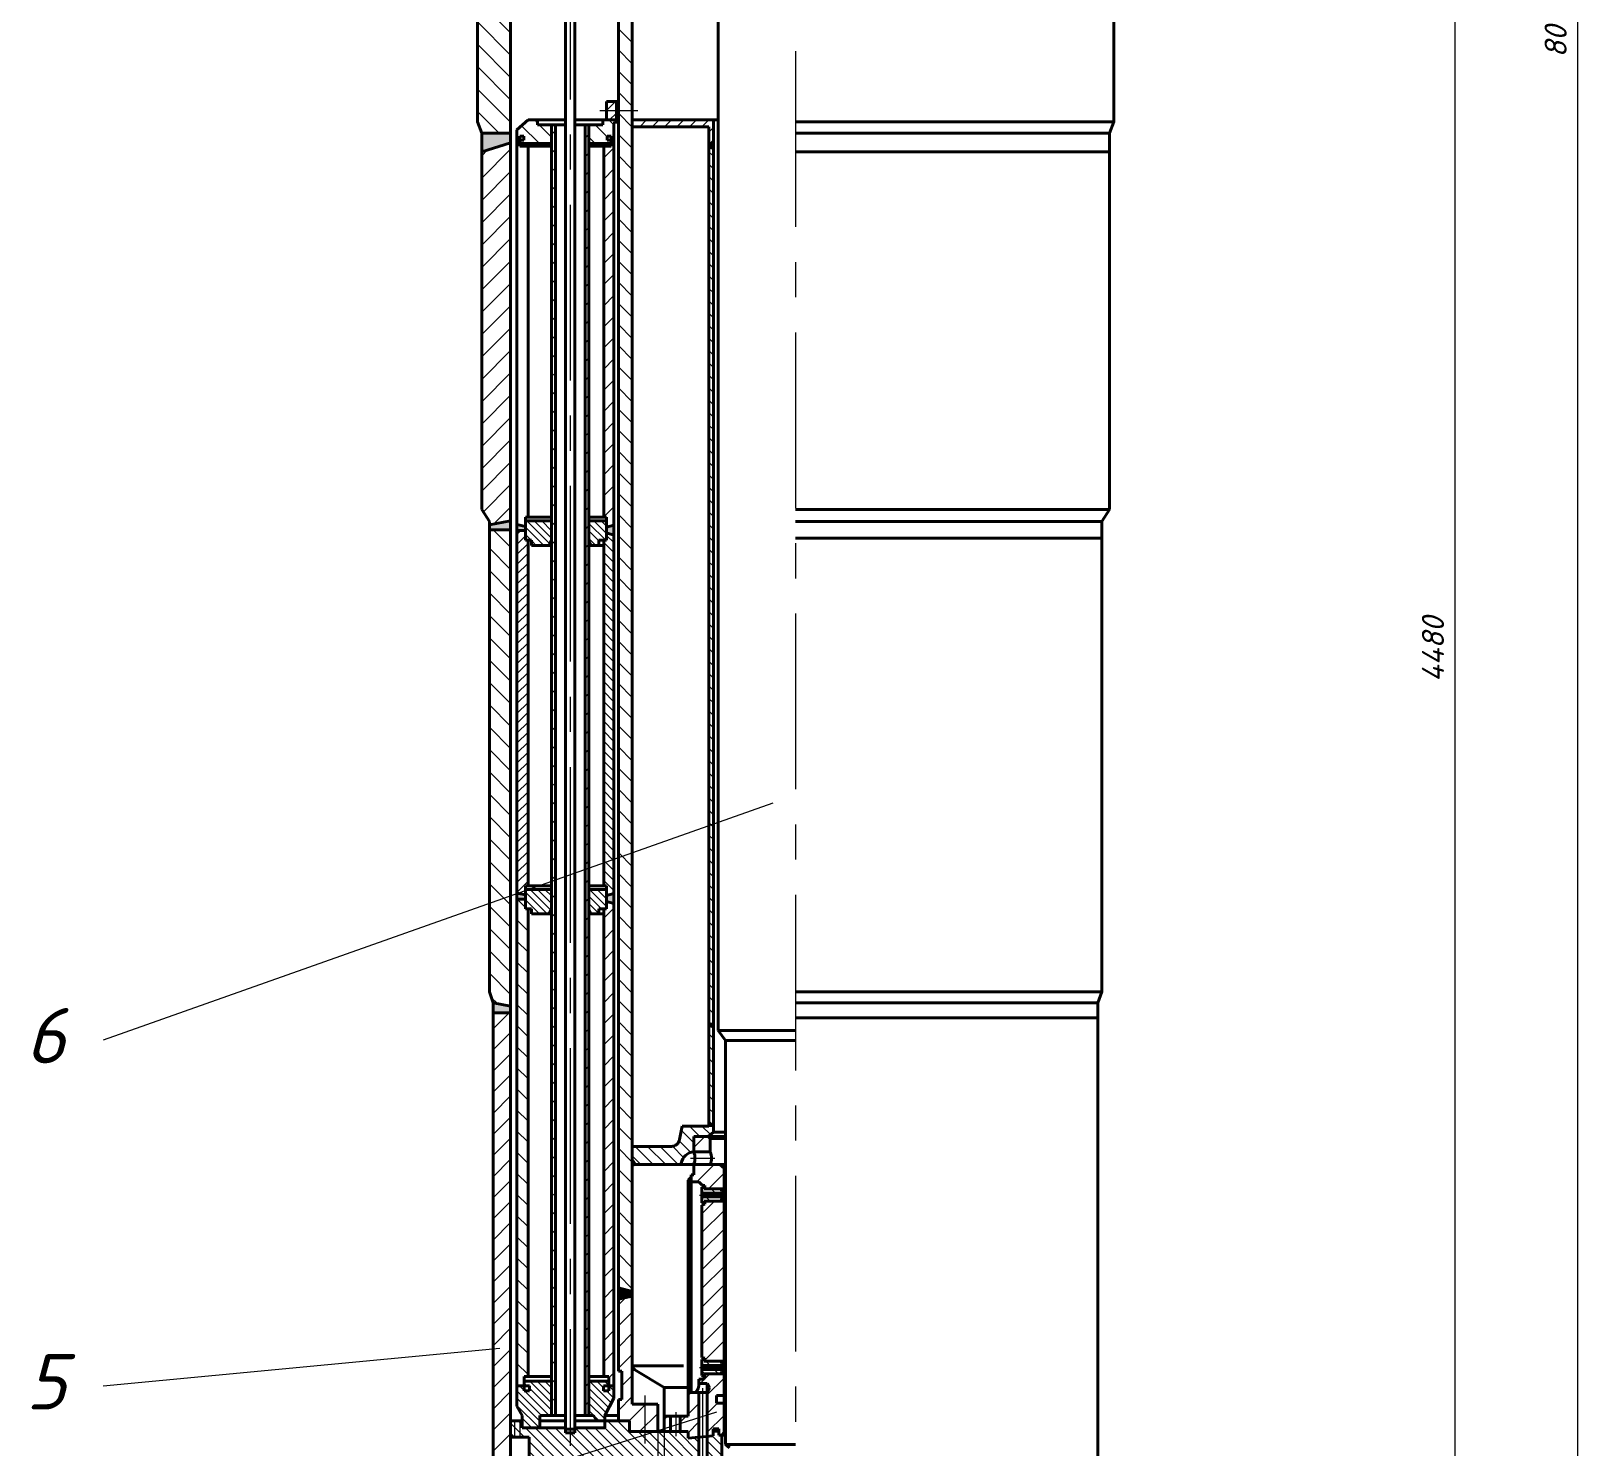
# Model space of a CAD drawing. Header units: millimetres. Extents: x 2879 to 22885, y -3122 to 6314.
# Drawn here: x 22603.8 to 22885.3, y -2974.8 to -2719 of the extents above; entities that cross this region are included whole.
import ezdxf

# ---------------------------------------------------------------- set-up
doc = ezdxf.new("R2010")
doc.units = ezdxf.units.MM
doc.linetypes.add('ACAD_ISO03W100', pattern=[30, 12, -18])
doc.linetypes.add('осевая', pattern=[50.8, 31.75, -6.35, 6.35, -6.35])
doc.layers.get('0').update_dxf_attribs({"lineweight": 40})
for name, color, linetype, lineweight in [('Оси', 7, 'осевая', 20), ('Размеры', 7, 'Continuous', 20), ('Штрих пункт', 7, 'ACAD_ISO03W100', 20), ('штриховка', 7, 'Continuous', 20)]:
    doc.layers.add(name, color=color, linetype=linetype, lineweight=lineweight)
doc.styles.add('ADRF1', font='isocpeur.ttf', dxfattribs={"oblique": 15})
doc.styles.add('Размеры', font='isocpeur.ttf', dxfattribs={"oblique": 15})
doc.dimstyles.new('гост', dxfattribs={"dimtxt": 4, "dimasz": 5, "dimexe": 2, "dimexo": 0, "dimgap": 2, "dimtad": 1, "dimtoh": 1, "dimdec": 1, "dimlfac": 10, "dimtxsty": 'ADRF1', "dimcen": 2.5, "dimadec": 0, "dimazin": 0, "dimtfac": 1, "dimtdec": 1, "dimtmove": 0, "dimatfit": 3, "dimfxl": 1, "dimlwd": 20, "dimlwe": 20, "dimarcsym": 0})
pattern_1 = [(135, (22325.3025, -3057.6776), (-0.6735192, -0.6735192), [])]

# ---------------------------------------------------------------- blocks, each defined once
blk = doc.blocks.new('*D20')
at = {"layer": 'Defpoints', "color": 0, "transparency": 16777216}
for p in [(22801.87, -2613.61), (22861.15, -2613.61), (22819.88, -3047.75)]:
    blk.add_point(p, dxfattribs=at)
at = {"layer": 'Размеры', "color": 0, "linetype": 'Continuous', "lineweight": 20, "transparency": 16777216}
for p, q in [((22801.87, -2613.61), (22863.15, -2613.61)), ((22861.15, -3042.75), (22861.15, -2618.61)), ((22819.88, -3047.75), (22863.15, -3047.75))]:
    blk.add_line(p, q, dxfattribs=at)
at = {"layer": 'Размеры', "color": 0, "transparency": 16777216}
for points in [[(22860.31, -2618.61), (22861.98, -2618.61), (22861.15, -2613.61)], [(22860.31, -3042.75), (22861.98, -3042.75), (22861.15, -3047.75)]]:
    blk.add_solid(points, dxfattribs=at)
at = {"layer": 'Размеры', "color": 0, "transparency": 16777216, "insert": (22857.15, -2830.68), "char_height": 4, "attachment_point": 5, "rotation": 90, "style": 'ADRF1'}
blk.add_mtext('4480', dxfattribs=at)
blk = doc.blocks.new('*D24')
at = {"color": 0, "linetype": 'Continuous', "lineweight": 20, "transparency": 16777216}
for p, q in [((22741.99, -2321.2), (22885.32, -2321.2)), ((22883.32, -3109.75), (22883.32, -2326.2)), ((22741.95, -3114.75), (22885.32, -3114.75))]:
    blk.add_line(p, q, dxfattribs=at)
at = {"color": 0, "transparency": 16777216}
for points in [[(22882.49, -2326.2), (22884.16, -2326.2), (22883.32, -2321.2)], [(22882.49, -3109.75), (22884.16, -3109.75), (22883.32, -3114.75)]]:
    blk.add_solid(points, dxfattribs=at)
at = {"layer": 'Defpoints', "color": 0, "transparency": 16777216}
for p in [(22741.99, -2321.2), (22883.32, -2321.2), (22741.95, -3114.75)]:
    blk.add_point(p, dxfattribs=at)
at = {"color": 0, "transparency": 16777216, "insert": (22879.32, -2717.98), "char_height": 4, "attachment_point": 5, "rotation": 90, "style": 'ADRF1'}
blk.add_mtext('8080', dxfattribs=at)

msp = doc.modelspace()

# ---------------------------------------------------------------- hatches: boundary and pattern name
h = msp.add_hatch(color=256)
h.dxf.hatch_style = 1
h.paths.add_polyline_path([(22690.444, -2739.114), (22690.444, -2737.393), (22685.226, -2737.393), (22685.226, -2740.79)])
h.paths.add_polyline_path([(22687.298, -2894.552), (22687.298, -2896.363), (22690.444, -2896.363), (22690.444, -2895.122)])
h.paths.add_polyline_path([(22686.61, -2808.142), (22686.61, -2809.066), (22690.444, -2809.066), (22690.444, -2807.449)])
h = msp.add_hatch(color=256)
h.dxf.hatch_style = 1
h.paths.add_polyline_path([(22727.14, -2739.131), (22726.305, -2739.504), (22726.305, -2739.99), (22727.14, -2740.111)])
h = msp.add_hatch(color=256)
h.dxf.hatch_style = 1
h.paths.add_polyline_path([(22693.14, -2808.471), (22691.597, -2808.115), (22691.597, -2809.207), (22693.14, -2809.207)])
h.paths.add_polyline_path([(22709.12, -2808.205), (22707.804, -2808.572), (22707.804, -2809.624), (22709.12, -2810.039)])
h.paths.add_polyline_path([(22704.613, -2811.151), (22704.613, -2811.876), (22704.957, -2811.876)])
h.paths.add_polyline_path([(22697.837, -2810.968), (22697.407, -2811.876), (22697.837, -2811.876)])
h = msp.add_hatch(color=256)
h.dxf.hatch_style = 1
h.paths.add_polyline_path([(22693.14, -2875.058), (22691.597, -2874.702), (22691.597, -2875.793), (22693.14, -2875.793)])
h.paths.add_polyline_path([(22697.837, -2877.555), (22697.407, -2878.463), (22697.837, -2878.463)])
h.paths.add_polyline_path([(22704.613, -2877.738), (22704.613, -2878.463), (22704.957, -2878.463)])
h.paths.add_polyline_path([(22709.12, -2874.792), (22707.804, -2875.159), (22707.804, -2876.21), (22709.12, -2876.626)])
h = msp.add_hatch(color=256)
h.dxf.hatch_style = 1
h.paths.add_polyline_path([(22727.14, -2898.272), (22726.305, -2898.515), (22726.305, -2898.916), (22727.14, -2899.173)])
h = msp.add_hatch(color=256)
h.dxf.hatch_style = 1
h.paths.add_polyline_path([(22712.441, -2924.281), (22713.312, -2923.748), (22712.441, -2922.461)])
h = msp.add_hatch(color=256)
h.dxf.hatch_style = 1
h.paths.add_polyline_path([(22712.441, -2947.524), (22712.441, -2946.719), (22709.941, -2946.031), (22709.941, -2948.074)])
at = {"layer": 'штриховка'}
h = msp.add_hatch(dxfattribs=at)
h.set_pattern_fill('ANSI31', color=256, scale=0.9, angle=90)
h.paths.add_polyline_path([(22690.444, -2651.094), (22687.047, -2651.094), (22687.047, -2651.477), (22686.652, -2651.477), (22686.272, -2651.778), (22685.798, -2651.778), (22684.447, -2651.87), (22684.447, -2735.329), (22685.226, -2737.393), (22690.444, -2737.393)])
h = msp.add_hatch(dxfattribs=at)
h.set_pattern_fill('ANSI31', color=256, scale=0.85, angle=90)
h.paths.add_polyline_path([(22712.441, -2890.975), (22709.941, -2890.975), (22709.941, -2946.031), (22712.441, -2946.719)])
h.paths.add_polyline_path([(22712.441, -2817.781), (22709.941, -2817.781), (22709.941, -2890.975), (22712.441, -2890.975)])
h.paths.add_polyline_path([(22712.441, -2727.827), (22709.941, -2727.827), (22709.941, -2817.781), (22712.441, -2817.781)])
h.paths.add_polyline_path([(22712.441, -2667.942), (22709.941, -2667.942), (22709.941, -2727.827), (22712.441, -2727.827)])
h = msp.add_hatch(dxfattribs=at)
h.set_pattern_fill('ANSI31', color=256, scale=0.5)
h.paths.add_polyline_path([(22709.559, -2731.643), (22707.775, -2731.643), (22707.775, -2733.326), (22709.559, -2733.326)])
h.paths.add_polyline_path([(22709.559, -2733.326), (22707.775, -2733.326), (22707.775, -2735.009), (22709.559, -2735.009)])
h = msp.add_hatch(dxfattribs=at)
h.set_pattern_fill('ANSI31', color=256, scale=0.75, angle=90)
h.paths.add_polyline_path([(22697.837, -2739.266), (22697.837, -2735.874), (22695.306, -2735.874), (22695.306, -2735.009), (22693.597, -2735.009), (22691.597, -2736.791), (22691.597, -2738.678), (22692.117, -2738.678), (22692.117, -2737.918), (22692.818, -2737.918), (22692.818, -2738.678), (22692.117, -2738.678), (22692.117, -2739.266)])
h.paths.add_polyline_path([(22704.613, -2735.874), (22704.613, -2739.266), (22708.6, -2739.266), (22708.6, -2738.678), (22707.899, -2738.678), (22707.899, -2737.918), (22708.6, -2737.918), (22708.6, -2738.678), (22709.12, -2738.678), (22709.12, -2735.725, -0.4142136), (22709.42, -2735.425), (22709.941, -2735.425), (22709.941, -2735.009), (22707.145, -2735.009), (22707.145, -2735.874)])
h = msp.add_hatch(dxfattribs=at)
h.set_pattern_fill('ANSI31', color=256, scale=0.75)
h.paths.add_polyline_path([(22704.613, -2886.314), (22703.897, -2886.314), (22703.897, -2969.091), (22704.613, -2969.091), (22704.613, -2962.914)])
h.paths.add_polyline_path([(22698.554, -2886.314), (22697.837, -2886.314), (22697.837, -2969.091), (22698.554, -2969.091)])
h.paths.add_polyline_path([(22704.613, -2735.874), (22703.897, -2735.874), (22703.897, -2772.801), (22704.613, -2772.801)])
h.paths.add_polyline_path([(22698.554, -2735.874), (22697.837, -2735.874), (22697.837, -2772.801), (22698.554, -2772.801)])
h.paths.add_polyline_path([(22704.613, -2772.801), (22703.897, -2772.801), (22703.897, -2819.96), (22704.613, -2819.96)])
h.paths.add_polyline_path([(22698.554, -2772.801), (22697.837, -2772.801), (22697.837, -2819.96), (22698.554, -2819.96)])
h.paths.add_polyline_path([(22698.554, -2819.96), (22697.837, -2819.96), (22697.837, -2886.314), (22698.554, -2886.314)])
h.paths.add_polyline_path([(22704.613, -2819.96), (22703.897, -2819.96), (22703.897, -2886.314), (22704.613, -2886.314)])
h = msp.add_hatch(dxfattribs=at)
h.set_pattern_fill('ANSI31', color=256, scale=0.5)
h.paths.add_polyline_path([(22712.441, -2735.009), (22712.441, -2736.269), (22726.305, -2736.269), (22726.305, -2739.504), (22727.14, -2739.131), (22727.14, -2736.269), (22727.14, -2735.009)])
h = msp.add_hatch(dxfattribs=at)
h.set_pattern_fill('ANSI31', color=256, scale=0.9)
h.paths.add_polyline_path([(22690.444, -2739.114), (22685.226, -2740.79), (22685.226, -2805.429), (22686.61, -2807.558), (22686.61, -2808.142), (22690.444, -2807.449)])
h = msp.add_hatch(dxfattribs=at)
h.set_pattern_fill('ANSI31', color=256, scale=0.85)
h.paths.add_polyline_path([(22709.12, -2764.838), (22707.282, -2764.838), (22707.282, -2786.698), (22709.12, -2786.698)])
h.paths.add_polyline_path([(22709.12, -2786.698), (22707.282, -2786.698), (22707.282, -2806.787), (22707.804, -2806.787), (22707.804, -2807.458), (22707.804, -2808.572), (22709.12, -2808.205)])
h.paths.add_polyline_path([(22709.12, -2738.678), (22708.6, -2738.678), (22708.6, -2739.266), (22708.6, -2739.744), (22707.282, -2739.744), (22707.282, -2752.724), (22707.282, -2764.838), (22709.12, -2764.838)])
h = msp.add_hatch(dxfattribs=at)
h.set_pattern_fill('ANSI31', color=256, scale=0.5, angle=90)
h.paths.add_polyline_path([(22727.14, -2740.111), (22726.305, -2739.99), (22726.305, -2770.127), (22727.14, -2770.127)])
h.paths.add_polyline_path([(22727.14, -2813.744), (22726.305, -2813.744), (22726.305, -2857.157), (22727.14, -2857.157)])
h.paths.add_polyline_path([(22727.14, -2770.127), (22726.305, -2770.127), (22726.305, -2813.744), (22727.14, -2813.744)])
h.paths.add_polyline_path([(22727.14, -2857.157), (22726.305, -2857.157), (22726.305, -2898.515), (22727.14, -2898.272)])
h = msp.add_hatch(dxfattribs=at)
h.set_pattern_fill('ANSI31', color=256, scale=0.9, angle=90)
h.paths.add_polyline_path([(22686.61, -2892.573), (22687.298, -2894.552), (22690.444, -2895.122), (22690.444, -2809.066), (22686.61, -2809.066), (22686.61, -2810.573)])
h = msp.add_hatch(dxfattribs=at)
h.set_pattern_fill('ANSI31', color=256, scale=0.4)
h.set_pattern_definition([(45, (22325.3025, -3057.6776), (-0.8980256, 0.8980256), [])])
h.paths.add_polyline_path([(22693.597, -2810.955), (22693.14, -2810.955), (22693.14, -2809.207), (22691.597, -2809.207), (22691.597, -2874.702), (22693.14, -2875.058), (22693.14, -2874.045), (22693.14, -2873.374), (22693.597, -2873.374)])
h = msp.add_hatch(dxfattribs=at)
h.set_pattern_fill('ANSI31', color=256, scale=0.3, angle=90)
h.set_pattern_definition(pattern_1)
h.paths.add_polyline_path([(22697.837, -2807.458), (22693.14, -2807.458), (22693.14, -2810.955), (22694.233, -2810.955), (22694.233, -2811.876), (22697.407, -2811.876), (22697.837, -2810.968)])
h.paths.add_polyline_path([(22704.613, -2811.151), (22704.957, -2811.876), (22706.399, -2811.876), (22706.399, -2810.955), (22707.804, -2810.955), (22707.804, -2807.458), (22704.613, -2807.458)])
h = msp.add_hatch(dxfattribs=at)
h.set_pattern_fill('ANSI31', color=256, scale=0.4, angle=90)
h.set_pattern_definition([(135, (22269.3143, -3057.6776), (-0.8980256, -0.8980256), [])])
h.paths.add_polyline_path([(22709.12, -2849.585), (22707.282, -2849.585), (22707.282, -2873.374), (22707.804, -2873.374), (22707.804, -2874.045), (22707.804, -2875.159), (22709.12, -2874.792)])
h.paths.add_polyline_path([(22709.12, -2810.039), (22707.804, -2809.624), (22707.804, -2810.955), (22707.282, -2810.955), (22707.282, -2849.585), (22709.12, -2849.585)])
h = msp.add_hatch(dxfattribs=at)
h.set_pattern_fill('ANSI31', color=256, scale=0.3, angle=90)
h.set_pattern_definition(pattern_1)
h.paths.add_polyline_path([(22693.14, -2874.045), (22693.14, -2877.542), (22694.233, -2877.542), (22694.233, -2878.463), (22697.407, -2878.463), (22697.837, -2877.555), (22697.837, -2874.045)])
h.paths.add_polyline_path([(22707.804, -2874.045), (22704.613, -2874.045), (22704.613, -2877.738), (22704.957, -2878.463), (22706.399, -2878.463), (22706.399, -2877.542), (22707.804, -2877.542)])
h = msp.add_hatch(dxfattribs=at)
h.set_pattern_fill('ANSI31', color=256, scale=0.85, angle=90)
h.paths.add_polyline_path([(22693.597, -2877.542), (22693.14, -2877.542), (22693.14, -2875.793), (22691.597, -2875.793), (22691.597, -2963.752), (22692.922, -2963.752), (22692.922, -2962.914), (22692.922, -2962.077), (22693.597, -2962.077)])
h = msp.add_hatch(dxfattribs=at)
h.set_pattern_fill('ANSI31', color=256, scale=0.85)
h.paths.add_polyline_path([(22709.12, -2904.618), (22707.282, -2904.618), (22707.282, -2930.784), (22709.12, -2930.784)])
h.paths.add_polyline_path([(22709.12, -2930.784), (22707.282, -2930.784), (22707.282, -2962.077), (22708.18, -2962.077), (22708.18, -2963.752), (22709.12, -2963.752), (22709.12, -2948.898)])
h.paths.add_polyline_path([(22709.12, -2876.626), (22707.804, -2876.21), (22707.804, -2877.542), (22707.282, -2877.542), (22707.282, -2904.618), (22709.12, -2904.618)])
h = msp.add_hatch(dxfattribs=at)
h.set_pattern_fill('ANSI31', color=256, scale=0.85)
h.paths.add_polyline_path([(22690.444, -2988.531), (22694.585, -2984.946), (22694.585, -2979.017), (22690.444, -2979.017), (22687.298, -2981.47), (22687.298, -3029.619), (22690.444, -3029.619), (22690.444, -3005.164)])
h.paths.add_polyline_path([(22690.444, -3029.619), (22687.298, -3029.619), (22687.298, -3073.753), (22690.367, -3077.736), (22699.231, -3077.736), (22699.231, -3074.828), (22700.326, -3074.828), (22700.326, -3076.877), (22701.711, -3076.877), (22701.711, -3069.85), (22694.878, -3069.85), (22691.367, -3069.85), (22691.367, -3065.912), (22690.444, -3065.145), (22690.444, -3062.636)])
h.paths.add_polyline_path([(22690.444, -2970.068), (22690.444, -2896.363), (22687.298, -2896.363), (22687.298, -2897.28), (22687.298, -2981.47), (22690.444, -2979.017)])
h = msp.add_hatch(dxfattribs=at)
h.set_pattern_fill('ANSI31', color=256, scale=0.5, angle=90)
h.paths.add_polyline_path([(22727.14, -2898.272), (22726.305, -2898.515), (22726.305, -2901.569), (22726.305, -2916.825), (22721.457, -2916.825), (22721.001, -2919.254, -0.3608204), (22719.527, -2920.477), (22712.441, -2920.477), (22712.441, -2923.748), (22721.282, -2923.748), (22721.282, -2923.539, -0.3518145), (22723.554, -2921.486), (22723.554, -2918.677), (22726.172, -2918.677), (22727.14, -2917.917), (22727.14, -2916.825), (22727.14, -2901.569)])
h = msp.add_hatch(color=256, dxfattribs=at)
h.dxf.hatch_style = 1
h.paths.add_polyline_path([(22726.305, -2916.316), (22726.305, -2916.825), (22727.14, -2916.825), (22727.14, -2916.516)])
h = msp.add_hatch(dxfattribs=at)
h.set_pattern_fill('ANSI31', color=256, scale=0.75)
h.paths.add_polyline_path([(22726.528, -2919.049), (22726.172, -2918.677), (22723.554, -2918.677), (22723.554, -2921.486), (22726.528, -2921.486)])
h.paths.add_polyline_path([(22729.02, -2924.76), (22729.02, -2924.448), (22728.254, -2923.748), (22723.554, -2923.748), (22723.554, -2925.64), (22723.102, -2925.64), (22723.102, -2926.879), (22724.449, -2926.879), (22725.016, -2927.441), (22725.404, -2927.558), (22725.535, -2927.558), (22725.535, -2927.854), (22725.404, -2927.854), (22725.404, -2928.143), (22729.02, -2928.143)])
h.paths.add_polyline_path([(22729.02, -2930.413), (22728.435, -2930.413), (22725.537, -2930.413), (22725.537, -2930.943), (22725.016, -2931.107), (22725.016, -2958.611), (22725.537, -2958.775), (22725.537, -2959.306), (22728.435, -2959.306), (22729.02, -2959.306)])
h.paths.add_polyline_path([(22729.02, -2961.576), (22725.404, -2961.576), (22725.404, -2961.865), (22725.535, -2961.865), (22725.535, -2962.16), (22725.404, -2962.16), (22725.404, -2962.538), (22724.472, -2962.538), (22724.472, -2963.333), (22725.997, -2963.333), (22726.368, -2964.145), (22725.997, -2964.958), (22725.997, -2972.886), (22727.04, -2972.79), (22727.04, -2971.508), (22728.069, -2971.508), (22728.069, -2972.695), (22728.639, -2972.642), (22729.02, -2972.199), (22729.02, -2966.902), (22727.682, -2966.902), (22727.682, -2965.484), (22729.02, -2965.484), (22729.02, -2964.958)])
h.paths.add_polyline_path([(22724.472, -2964.958), (22722.52, -2964.958), (22722.52, -2969.217), (22721.071, -2969.217), (22721.071, -2972.028), (22722.52, -2972.028), (22722.52, -2973.208), (22724.472, -2973.027)])
h.paths.add_polyline_path([(22719.342, -2969.217), (22718.181, -2969.217), (22718.181, -2972.028), (22719.342, -2972.028)])
h = msp.add_hatch(color=256, dxfattribs=at)
h.dxf.hatch_style = 1
h.paths.add_polyline_path([(22722.52, -2964.596), (22722.52, -2964.958), (22723.102, -2964.958), (22723.102, -2964.809)])
h.paths.add_polyline_path([(22723.102, -2926.071), (22722.52, -2926.562), (22723.102, -2926.562)])
h = msp.add_hatch(dxfattribs=at)
h.set_pattern_fill('ANSI31', color=256, scale=0.5, angle=90)
h.paths.add_polyline_path([(22723.102, -2938.154), (22722.52, -2938.154), (22722.52, -2949.594), (22723.102, -2949.594)])
h.paths.add_polyline_path([(22723.102, -2926.562), (22722.52, -2926.562), (22722.52, -2938.154), (22723.102, -2938.154)])
h.paths.add_polyline_path([(22723.102, -2949.594), (22722.52, -2949.594), (22722.52, -2964.958), (22723.102, -2964.958)])
h = msp.add_hatch(dxfattribs=at)
h.set_pattern_fill('ANSI31', color=256, scale=0.55, angle=90)
h.paths.add_polyline_path([(22728.538, -2928.143), (22725.404, -2928.143), (22725.404, -2927.854), (22725.357, -2927.696), (22725.016, -2927.844), (22725.016, -2928.928), (22728.896, -2928.928), (22728.896, -2928.567), (22728.538, -2928.567)])
h.paths.add_polyline_path([(22728.896, -2929.628), (22725.016, -2929.628), (22725.016, -2930.712), (22725.404, -2930.88), (22725.404, -2930.413), (22728.435, -2930.413), (22728.538, -2930.413), (22728.538, -2929.989), (22728.896, -2929.989)])
h.paths.add_polyline_path([(22728.896, -2959.73), (22728.538, -2959.73), (22728.538, -2959.306), (22728.435, -2959.306), (22725.404, -2959.306), (22725.404, -2958.838), (22725.016, -2959.007), (22725.016, -2960.091), (22728.896, -2960.091)])
h.paths.add_polyline_path([(22728.538, -2961.152), (22728.896, -2961.152), (22728.896, -2960.791), (22725.016, -2960.791), (22725.016, -2961.874), (22725.357, -2962.022), (22725.404, -2961.865), (22725.404, -2961.576), (22728.538, -2961.576)])
h = msp.add_hatch(color=256, dxfattribs=at)
h.dxf.hatch_style = 1
h.paths.add_polyline_path([(22725.535, -2927.676), (22725.404, -2927.676), (22725.357, -2927.696), (22725.404, -2927.854), (22725.535, -2927.854)])
h.paths.add_polyline_path([(22725.537, -2930.413), (22725.404, -2930.413), (22725.404, -2930.88), (22725.537, -2930.943)])
h.paths.add_polyline_path([(22725.537, -2958.775), (22725.404, -2958.838), (22725.404, -2959.306), (22725.537, -2959.306)])
h.paths.add_polyline_path([(22725.535, -2961.865), (22725.404, -2961.865), (22725.357, -2962.022), (22725.404, -2962.043), (22725.535, -2962.043)])
h = msp.add_hatch(dxfattribs=at)
h.set_pattern_fill('ANSI31', color=256, scale=0.85)
h.paths.add_polyline_path([(22712.441, -2948.748), (22712.441, -2947.524), (22709.941, -2948.074), (22709.941, -2948.898), (22709.941, -2956.365), (22709.941, -2961.131), (22710.55, -2961.131), (22710.55, -2966.252), (22709.941, -2966.252), (22709.941, -2970.068), (22711.929, -2970.068), (22711.929, -2972.028), (22714.742, -2972.028), (22714.742, -2967.064), (22712.441, -2967.064), (22712.441, -2960.001)])
h.paths.add_polyline_path([(22717.029, -2967.064), (22714.742, -2967.064), (22714.742, -2972.028), (22717.029, -2972.028)])
h = msp.add_hatch(dxfattribs=at)
h.set_pattern_fill('ANSI31', color=256, scale=0.3, angle=90)
h.set_pattern_definition(pattern_1)
h.paths.add_polyline_path([(22693.86, -2964.637), (22692.922, -2964.637), (22692.922, -2963.752), (22691.597, -2963.752), (22691.597, -2967.416), (22692.51, -2969.091), (22692.51, -2971.372), (22695.733, -2971.372), (22695.733, -2969.091), (22697.837, -2969.091), (22697.837, -2962.914), (22692.922, -2962.914), (22692.922, -2963.752), (22693.86, -2963.752)])
h.paths.add_polyline_path([(22707.241, -2964.637), (22707.241, -2963.752), (22708.18, -2963.752), (22708.18, -2962.914), (22704.613, -2962.914), (22704.613, -2969.091), (22705.409, -2969.091), (22706.004, -2970.068), (22707.471, -2970.068), (22707.471, -2969.091), (22709.12, -2966.003), (22709.12, -2963.752), (22708.18, -2963.752), (22708.18, -2964.637)])
h = msp.add_hatch(dxfattribs=at)
h.set_pattern_fill('ANSI31', color=256, scale=0.4, angle=90)
h.set_pattern_definition([(135, (22222.6435, -3057.6776), (-0.8980256, -0.8980256), [])])
edge = h.paths.add_edge_path()
edge.add_line((22711.929, -2972.028), (22711.929, -2970.068))
edge.add_line((22711.929, -2970.068), (22707.471, -2970.068))
edge.add_line((22707.471, -2970.068), (22707.471, -2971.372))
edge.add_line((22707.471, -2971.372), (22702.082, -2971.372))
edge.add_line((22702.082, -2971.372), (22702.082, -2972.266))
edge.add_line((22702.082, -2972.266), (22700.368, -2972.266))
edge.add_line((22700.368, -2972.266), (22700.368, -2971.372))
edge.add_line((22700.368, -2971.372), (22696.916, -2971.372))
edge.add_line((22696.916, -2971.372), (22693.782, -2974.681))
edge.add_line((22693.782, -2974.681), (22693.782, -2977.181))
edge.add_line((22693.782, -2977.181), (22691.414, -2977.181))
edge.add_line((22691.414, -2977.181), (22690.444, -2978.205))
edge.add_line((22690.444, -2978.205), (22690.444, -2979.017))
edge.add_line((22690.444, -2979.017), (22694.585, -2979.017))
edge.add_line((22694.585, -2979.017), (22694.585, -2984.946))
edge.add_line((22694.585, -2984.946), (22697.339, -2984.946))
edge.add_line((22697.339, -2984.946), (22697.339, -2981.47))
edge.add_line((22697.339, -2981.47), (22698.303, -2981.47))
edge.add_line((22698.303, -2981.47), (22698.303, -2978.142))
edge.add_arc((22698.988, -2978.124), 0.685, 90, 181.48903, ccw=False)
edge.add_line((22698.988, -2977.44), (22716.619, -2977.44))
edge.add_line((22716.619, -2977.44), (22717.029, -2977.107))
edge.add_line((22717.029, -2977.107), (22717.029, -2972.028))
edge.add_line((22717.029, -2972.028), (22711.929, -2972.028))
h.paths.add_polyline_path([(22696.916, -2971.372), (22693.585, -2971.372), (22692.15, -2973.013), (22693.782, -2973.013), (22693.782, -2974.681)], flags=17)
h.paths.add_polyline_path([(22692.51, -2970.068), (22690.444, -2970.068), (22690.444, -2973.013), (22692.15, -2973.013), (22693.585, -2971.372), (22692.51, -2971.372)], flags=17)
h.paths.add_polyline_path([(22718.181, -2972.028), (22717.029, -2972.028), (22717.029, -2977.107), (22718.181, -2976.174)])
h.paths.add_polyline_path([(22722.52, -2972.659), (22722.52, -2972.028), (22718.181, -2972.028), (22718.181, -2976.174)], flags=17)
edge = h.paths.add_edge_path(flags=17)
edge.add_line((22724.472, -2973.027), (22722.52, -2973.208))
edge.add_line((22722.52, -2973.208), (22722.52, -2972.659))
edge.add_line((22722.52, -2972.659), (22718.181, -2976.174))
edge.add_line((22718.181, -2976.174), (22718.181, -2977.44))
edge.add_line((22718.181, -2977.44), (22724.172, -2977.44))
edge.add_arc((22724.172, -2977.14), 0.3, 270, 360)
edge.add_line((22724.472, -2977.14), (22724.472, -2973.027))
h.paths.add_polyline_path([(22718.181, -2976.174), (22717.029, -2977.107), (22717.029, -2977.44), (22718.181, -2977.44)])
h.paths.add_polyline_path([(22717.029, -2978.809), (22714.929, -2978.809), (22713.563, -2979.915), (22717.029, -2979.915)], flags=17)
h.paths.add_polyline_path([(22718.181, -2978.809), (22717.029, -2978.809), (22717.029, -2979.915), (22718.181, -2979.915)])
edge = h.paths.add_edge_path()
edge.add_line((22728.639, -2978.915), (22728.639, -2972.642))
edge.add_line((22728.639, -2972.642), (22728.069, -2972.695))
edge.add_line((22728.069, -2972.695), (22728.069, -2971.952))
edge.add_line((22728.069, -2971.952), (22727.04, -2971.952))
edge.add_line((22727.04, -2971.952), (22727.04, -2972.79))
edge.add_line((22727.04, -2972.79), (22725.997, -2972.886))
edge.add_line((22725.997, -2972.886), (22725.997, -2978.109))
edge.add_arc((22725.297, -2978.109), 0.7, -90, 0, ccw=False)
edge.add_line((22725.297, -2978.809), (22718.181, -2978.809))
edge.add_line((22718.181, -2978.809), (22718.181, -2979.915))
edge.add_line((22718.181, -2979.915), (22727.639, -2979.915))
edge.add_arc((22727.639, -2978.915), 1, 270, 360)

# ---------------------------------------------------------------- linework, layer by layer
for p, q in [((22700.368, -2970.068), (22700.368, -2638.784)), ((22702.082, -2970.068), (22702.082, -2638.784)), ((22799.447, -2643.129), (22799.447, -2735.329)), ((22684.447, -2651.87), (22684.447, -2735.329)), ((22690.444, -2651.094), (22690.444, -2970.068)), ((22727.947, -2664.809), (22727.947, -2899.52)), ((22709.941, -2667.942), (22709.941, -2948.898)), ((22712.441, -2667.942), (22712.441, -2948.898)), ((22707.775, -2731.643), (22709.559, -2731.643)), ((22707.775, -2735.009), (22707.775, -2731.643)), ((22709.559, -2731.643), (22709.559, -2735.009)), ((22709.559, -2731.643), (22709.941, -2731.643)), ((22684.447, -2735.329), (22685.226, -2737.393)), ((22691.597, -2736.791), (22693.597, -2735.009)), ((22693.597, -2735.009), (22700.368, -2735.009)), ((22695.306, -2735.009), (22695.306, -2735.874)), ((22695.306, -2735.874), (22700.368, -2735.874)), ((22697.837, -2735.874), (22697.837, -2969.091)), ((22698.554, -2735.874), (22698.554, -2969.091)), ((22702.082, -2735.009), (22709.941, -2735.009)), ((22702.082, -2735.874), (22707.145, -2735.874)), ((22703.897, -2735.874), (22703.897, -2969.091)), ((22704.613, -2735.874), (22704.613, -2962.914)), ((22707.145, -2735.009), (22707.145, -2735.874)), ((22709.12, -2738.678), (22709.12, -2735.725)), ((22709.941, -2735.425), (22709.42, -2735.425)), ((22712.441, -2735.009), (22727.947, -2735.009)), ((22712.441, -2736.269), (22726.305, -2736.269)), ((22726.305, -2736.269), (22726.305, -2901.569)), ((22727.14, -2736.269), (22727.14, -2735.009)), ((22727.14, -2736.269), (22727.14, -2901.569)), ((22799.447, -2735.329), (22741.947, -2735.329)), ((22799.447, -2735.329), (22798.668, -2737.393)), ((22685.226, -2737.393), (22685.226, -2740.79)), ((22685.226, -2737.393), (22690.444, -2737.393)), ((22690.444, -2739.114), (22685.226, -2740.79)), ((22691.597, -2736.791), (22691.597, -2967.416)), ((22691.597, -2738.678), (22692.117, -2738.678)), ((22692.117, -2738.678), (22692.117, -2737.918)), ((22692.117, -2737.918), (22692.818, -2737.918)), ((22692.818, -2738.678), (22692.117, -2738.678)), ((22692.117, -2738.678), (22692.117, -2739.266)), ((22692.818, -2737.918), (22692.818, -2738.678)), ((22708.6, -2737.918), (22707.899, -2737.918)), ((22707.899, -2737.918), (22707.899, -2738.678)), ((22707.899, -2738.678), (22708.6, -2738.678)), ((22708.6, -2738.678), (22708.6, -2737.918)), ((22709.12, -2738.678), (22708.6, -2738.678)), ((22708.6, -2738.678), (22708.6, -2739.266)), ((22709.12, -2738.678), (22709.12, -2948.898)), ((22726.305, -2739.504), (22727.14, -2739.131)), ((22798.668, -2737.393), (22741.947, -2737.393)), ((22798.668, -2737.393), (22798.668, -2740.79)), ((22685.226, -2740.79), (22685.226, -2805.429)), ((22692.117, -2739.266), (22697.837, -2739.266)), ((22692.117, -2739.266), (22692.117, -2739.744)), ((22692.117, -2739.744), (22697.837, -2739.744)), ((22693.597, -2752.724), (22693.597, -2739.744)), ((22704.613, -2739.266), (22708.6, -2739.266)), ((22704.613, -2739.744), (22708.6, -2739.744)), ((22707.282, -2739.744), (22707.282, -2752.724)), ((22708.6, -2739.744), (22708.6, -2739.266)), ((22726.305, -2739.99), (22727.14, -2740.111)), ((22798.668, -2740.79), (22741.947, -2740.79)), ((22798.668, -2740.79), (22798.668, -2805.429)), ((22693.597, -2806.787), (22693.597, -2752.724)), ((22707.282, -2752.724), (22707.282, -2806.787)), ((22685.226, -2805.429), (22686.61, -2807.558)), ((22693.14, -2806.787), (22693.14, -2807.458)), ((22693.14, -2806.787), (22697.837, -2806.787)), ((22704.613, -2806.787), (22707.804, -2806.787)), ((22707.804, -2806.787), (22707.804, -2807.458)), ((22798.668, -2805.429), (22741.947, -2805.429)), ((22798.668, -2805.429), (22797.283, -2807.558)), ((22686.61, -2808.142), (22690.444, -2807.449)), ((22686.61, -2807.558), (22686.61, -2807.558)), ((22686.61, -2807.558), (22686.61, -2810.573)), ((22686.61, -2809.066), (22690.444, -2809.066)), ((22693.14, -2808.471), (22691.597, -2808.115)), ((22693.14, -2809.207), (22691.597, -2809.207)), ((22697.837, -2807.458), (22693.14, -2807.458)), ((22693.14, -2807.458), (22693.14, -2810.955)), ((22707.804, -2807.458), (22704.613, -2807.458)), ((22707.804, -2810.955), (22707.804, -2807.458)), ((22707.804, -2808.572), (22709.12, -2808.205)), ((22797.283, -2807.558), (22741.947, -2807.558)), ((22797.283, -2807.558), (22797.283, -2807.558)), ((22797.283, -2807.558), (22797.283, -2810.573)), ((22686.61, -2810.573), (22686.61, -2892.573)), ((22693.14, -2810.955), (22694.233, -2810.955)), ((22693.597, -2873.374), (22693.597, -2810.955)), ((22694.233, -2810.955), (22694.233, -2811.876)), ((22694.233, -2811.876), (22697.837, -2811.876)), ((22697.407, -2811.876), (22697.837, -2810.968)), ((22704.613, -2811.151), (22704.957, -2811.876)), ((22704.613, -2811.876), (22706.399, -2811.876)), ((22706.399, -2811.876), (22706.399, -2810.955)), ((22706.399, -2810.955), (22707.804, -2810.955)), ((22706.399, -2811.876), (22707.282, -2811.876)), ((22707.282, -2810.955), (22707.282, -2873.374)), ((22707.804, -2809.624), (22709.12, -2810.039)), ((22797.283, -2810.573), (22741.947, -2810.573)), ((22797.283, -2810.573), (22797.283, -2892.573)), ((22693.14, -2873.374), (22697.837, -2873.374)), ((22693.14, -2873.374), (22693.14, -2874.045)), ((22697.837, -2874.045), (22693.14, -2874.045)), ((22693.14, -2874.045), (22693.14, -2877.542)), ((22704.613, -2873.374), (22707.804, -2873.374)), ((22707.804, -2874.045), (22704.613, -2874.045)), ((22707.804, -2873.374), (22707.804, -2874.045)), ((22707.804, -2877.542), (22707.804, -2874.045)), ((22693.14, -2875.058), (22691.597, -2874.702)), ((22693.14, -2875.793), (22691.597, -2875.793)), ((22707.804, -2875.159), (22709.12, -2874.792)), ((22707.804, -2876.21), (22709.12, -2876.626)), ((22693.14, -2877.542), (22694.233, -2877.542)), ((22693.597, -2962.077), (22693.597, -2877.542)), ((22694.233, -2877.542), (22694.233, -2878.463)), ((22694.233, -2878.463), (22697.837, -2878.463)), ((22697.407, -2878.463), (22697.837, -2877.555)), ((22704.613, -2877.738), (22704.957, -2878.463)), ((22704.613, -2878.463), (22706.399, -2878.463)), ((22706.399, -2877.542), (22707.804, -2877.542)), ((22706.399, -2878.463), (22706.399, -2877.542)), ((22706.399, -2878.463), (22707.282, -2878.463)), ((22707.282, -2877.542), (22707.282, -2962.077)), ((22686.61, -2892.573), (22687.298, -2894.552)), ((22797.283, -2892.573), (22741.947, -2892.573)), ((22797.283, -2892.573), (22796.596, -2894.552)), ((22687.298, -2894.552), (22687.298, -2894.552)), ((22687.298, -2894.552), (22687.298, -2897.28)), ((22687.298, -2894.552), (22690.444, -2895.122)), ((22690.444, -2896.363), (22687.298, -2896.363)), ((22796.596, -2894.552), (22741.947, -2894.552)), ((22796.596, -2894.552), (22796.596, -2894.552)), ((22796.596, -2894.552), (22796.596, -2897.28)), ((22687.298, -2897.28), (22687.298, -3073.753)), ((22726.305, -2898.515), (22727.14, -2898.272)), ((22727.947, -2899.52), (22741.947, -2899.52)), ((22727.947, -2899.52), (22729.31, -2901.323)), ((22796.596, -2897.28), (22741.947, -2897.28)), ((22796.596, -2897.28), (22796.596, -3032.753)), ((22726.305, -2901.569), (22726.305, -2916.825)), ((22727.14, -2901.569), (22727.14, -2916.825)), ((22729.31, -2901.323), (22741.947, -2901.323)), ((22729.31, -2901.323), (22729.31, -2974.376)), ((22721.457, -2916.825), (22721.001, -2919.254)), ((22726.305, -2916.825), (22721.457, -2916.825)), ((22723.554, -2921.486), (22723.554, -2918.677)), ((22723.554, -2918.677), (22726.172, -2918.677)), ((22726.172, -2918.677), (22727.14, -2917.917)), ((22726.172, -2918.677), (22726.528, -2919.049)), ((22726.172, -2918.677), (22729.31, -2918.677)), ((22726.528, -2919.049), (22726.528, -2921.486)), ((22726.528, -2919.049), (22729.31, -2919.049)), ((22727.14, -2916.825), (22727.14, -2917.917)), ((22727.14, -2917.917), (22729.31, -2917.917)), ((22712.441, -2920.477), (22719.527, -2920.477)), ((22723.554, -2921.486), (22726.528, -2921.486)), ((22712.441, -2923.748), (22723.554, -2923.748)), ((22721.282, -2923.539), (22721.282, -2923.748)), ((22723.554, -2925.64), (22723.554, -2923.748)), ((22723.554, -2923.748), (22728.254, -2923.748)), ((22728.254, -2923.748), (22729.02, -2924.448)), ((22728.254, -2923.748), (22729.31, -2923.748)), ((22729.02, -2924.448), (22729.02, -2924.76)), ((22729.02, -2924.448), (22729.31, -2924.448)), ((22729.02, -2964.958), (22729.02, -2924.76)), ((22722.52, -2926.562), (22723.102, -2926.071)), ((22722.52, -2926.562), (22722.52, -2964.958)), ((22722.52, -2926.562), (22723.102, -2926.562)), ((22723.102, -2964.958), (22723.102, -2925.64)), ((22723.102, -2925.64), (22723.554, -2925.64)), ((22724.449, -2926.879), (22723.102, -2926.879)), ((22725.016, -2927.441), (22724.449, -2926.879)), ((22725.404, -2927.558), (22725.016, -2927.441)), ((22725.016, -2927.844), (22725.404, -2927.676)), ((22725.016, -2930.712), (22725.016, -2927.844)), ((22725.016, -2927.844), (22725.016, -2930.712)), ((22725.357, -2927.696), (22725.404, -2927.854)), ((22725.404, -2927.558), (22725.535, -2927.558)), ((22725.404, -2927.676), (22725.535, -2927.676)), ((22725.404, -2927.854), (22725.404, -2928.143)), ((22725.535, -2927.854), (22725.404, -2927.854)), ((22725.535, -2927.558), (22725.535, -2927.854)), ((22725.016, -2928.928), (22728.896, -2928.928)), ((22725.016, -2929.628), (22728.896, -2929.628)), ((22725.404, -2928.143), (22729.02, -2928.143)), ((22728.435, -2930.413), (22725.404, -2930.413)), ((22725.404, -2930.88), (22725.404, -2930.413)), ((22725.537, -2930.413), (22725.537, -2930.943)), ((22728.435, -2930.413), (22729.02, -2930.413)), ((22728.538, -2928.143), (22728.538, -2928.567)), ((22728.538, -2928.567), (22728.896, -2928.567)), ((22728.538, -2929.989), (22728.538, -2930.413)), ((22728.538, -2929.989), (22728.896, -2929.989)), ((22728.896, -2929.989), (22728.896, -2928.567)), ((22725.016, -2930.712), (22725.404, -2930.88)), ((22725.537, -2930.943), (22725.016, -2931.107)), ((22725.016, -2958.611), (22725.016, -2931.107)), ((22725.404, -2930.88), (22725.537, -2930.943)), ((22712.441, -2946.719), (22709.941, -2946.031)), ((22712.441, -2947.524), (22709.941, -2948.074)), ((22709.12, -2948.898), (22709.12, -2963.752)), ((22709.941, -2948.898), (22709.941, -2956.365)), ((22712.441, -2948.748), (22712.441, -2960.001)), ((22709.941, -2961.131), (22709.941, -2956.365)), ((22725.537, -2958.775), (22725.016, -2958.611)), ((22725.404, -2958.838), (22725.537, -2958.775)), ((22725.537, -2959.306), (22725.537, -2958.775)), ((22710.55, -2961.131), (22709.941, -2961.131)), ((22710.55, -2966.252), (22710.55, -2961.131)), ((22712.441, -2960.001), (22712.441, -2967.064)), ((22712.717, -2960.163), (22721.671, -2960.163)), ((22718.181, -2964.07), (22712.919, -2960.854)), ((22725.016, -2959.007), (22725.404, -2958.838)), ((22725.016, -2961.874), (22725.016, -2959.007)), ((22725.016, -2960.091), (22728.896, -2960.091)), ((22725.016, -2960.791), (22728.896, -2960.791)), ((22725.404, -2958.838), (22725.404, -2959.306)), ((22728.435, -2959.306), (22725.404, -2959.306)), ((22725.404, -2961.576), (22729.02, -2961.576)), ((22725.404, -2961.865), (22725.404, -2961.576)), ((22728.435, -2959.306), (22729.02, -2959.306)), ((22728.538, -2959.73), (22728.538, -2959.306)), ((22728.538, -2959.73), (22728.896, -2959.73)), ((22728.538, -2961.576), (22728.538, -2961.152)), ((22728.538, -2961.152), (22728.896, -2961.152)), ((22728.896, -2959.73), (22728.896, -2961.152)), ((22692.922, -2963.752), (22691.597, -2963.752)), ((22697.837, -2962.077), (22692.922, -2962.077)), ((22692.922, -2962.914), (22692.922, -2962.077)), ((22697.837, -2962.914), (22692.922, -2962.914)), ((22692.922, -2962.914), (22692.922, -2963.752)), ((22692.922, -2963.752), (22692.922, -2964.637)), ((22693.86, -2963.752), (22692.922, -2963.752)), ((22693.86, -2963.752), (22693.86, -2964.637)), ((22707.282, -2962.077), (22704.613, -2962.077)), ((22708.18, -2962.914), (22704.613, -2962.914)), ((22704.613, -2962.914), (22704.613, -2969.091)), ((22707.241, -2963.752), (22707.241, -2964.637)), ((22708.18, -2963.752), (22707.241, -2963.752)), ((22708.18, -2962.077), (22707.282, -2962.077)), ((22708.18, -2963.752), (22708.18, -2962.077)), ((22709.12, -2963.752), (22708.18, -2963.752)), ((22708.18, -2963.752), (22708.18, -2964.637)), ((22709.12, -2966.003), (22709.12, -2963.752)), ((22718.181, -2969.217), (22718.181, -2964.07)), ((22718.181, -2964.07), (22722.52, -2964.07)), ((22724.472, -2963.333), (22724.472, -2962.538)), ((22724.472, -2962.538), (22725.404, -2962.538)), ((22724.472, -2963.333), (22725.997, -2963.333)), ((22725.016, -2961.874), (22725.404, -2962.043)), ((22725.357, -2962.022), (22725.404, -2961.865)), ((22725.535, -2961.865), (22725.404, -2961.865)), ((22725.404, -2962.043), (22725.404, -2962.538)), ((22725.404, -2962.043), (22725.535, -2962.043)), ((22725.404, -2962.16), (22725.535, -2962.16)), ((22725.535, -2962.16), (22725.535, -2961.865)), ((22725.997, -2963.333), (22725.997, -2972.886)), ((22725.997, -2963.333), (22726.368, -2964.145)), ((22726.368, -2964.145), (22725.997, -2964.958)), ((22693.86, -2964.637), (22692.922, -2964.637)), ((22708.18, -2964.637), (22707.241, -2964.637)), ((22709.12, -2966.003), (22707.471, -2969.091)), ((22710.55, -2966.252), (22709.941, -2966.252)), ((22709.941, -2966.252), (22709.941, -2970.068)), ((22717.029, -2967.064), (22712.441, -2967.064)), ((22717.029, -2967.064), (22717.029, -2972.028)), ((22722.52, -2964.958), (22725.997, -2964.958)), ((22722.52, -2964.958), (22722.52, -2969.217)), ((22724.472, -2964.958), (22724.472, -2973.027)), ((22729.02, -2965.484), (22727.682, -2965.484)), ((22727.682, -2965.484), (22727.682, -2966.902)), ((22727.682, -2966.902), (22729.02, -2966.902)), ((22729.02, -2964.958), (22729.02, -2972.199)), ((22692.51, -2970.068), (22690.444, -2970.068)), ((22690.444, -2979.017), (22690.444, -2970.068)), ((22691.597, -2967.416), (22692.51, -2969.091)), ((22692.51, -2969.091), (22692.51, -2970.068)), ((22692.51, -2970.068), (22692.51, -2971.372)), ((22697.837, -2969.091), (22695.733, -2969.091)), ((22695.733, -2969.091), (22695.733, -2970.068)), ((22698.554, -2970.068), (22695.733, -2970.068)), ((22695.733, -2970.068), (22695.733, -2971.372)), ((22697.837, -2969.091), (22698.554, -2969.091)), ((22700.368, -2969.091), (22698.554, -2969.091)), ((22700.368, -2970.068), (22698.554, -2970.068)), ((22700.368, -2970.068), (22700.368, -2972.266)), ((22704.613, -2969.091), (22702.082, -2969.091)), ((22707.471, -2970.068), (22702.082, -2970.068)), ((22702.082, -2972.266), (22702.082, -2970.068)), ((22705.409, -2969.091), (22704.613, -2969.091)), ((22705.409, -2969.091), (22706.004, -2970.068)), ((22707.471, -2969.091), (22707.471, -2970.068)), ((22707.471, -2969.091), (22709.941, -2969.091)), ((22707.471, -2970.068), (22711.929, -2970.068)), ((22707.471, -2970.068), (22707.471, -2971.372)), ((22711.929, -2972.028), (22711.929, -2970.068)), ((22722.52, -2969.217), (22718.181, -2969.217)), ((22718.181, -2972.028), (22718.181, -2969.217)), ((22719.342, -2972.028), (22719.342, -2969.217)), ((22721.071, -2972.028), (22721.071, -2969.217)), ((22692.51, -2971.372), (22700.368, -2971.372)), ((22700.368, -2971.606), (22702.082, -2971.606)), ((22700.368, -2972.266), (22702.082, -2972.266)), ((22707.471, -2971.372), (22702.082, -2971.372)), ((22718.988, -2972.028), (22711.929, -2972.028)), ((22718.181, -2972.028), (22722.52, -2972.028)), ((22722.52, -2972.028), (22722.52, -2973.208)), ((22722.52, -2973.208), (22727.04, -2972.79)), ((22725.997, -2972.886), (22725.997, -2978.109)), ((22727.04, -2972.79), (22727.04, -2971.508)), ((22727.04, -2971.508), (22728.069, -2971.508)), ((22727.04, -2971.952), (22728.069, -2971.952)), ((22728.069, -2971.508), (22728.069, -2972.695)), ((22728.069, -2972.695), (22728.639, -2972.642)), ((22728.639, -2972.642), (22729.02, -2972.199)), ((22728.639, -2972.642), (22728.639, -2978.915)), ((22728.639, -2972.642), (22729.31, -2972.642)), ((22729.02, -2972.199), (22729.31, -2972.199)), ((22690.444, -2973.013), (22693.782, -2973.013)), ((22693.782, -2973.013), (22693.782, -2977.181)), ((22724.472, -2973.027), (22724.472, -2977.14)), ((22729.31, -2974.376), (22741.947, -2974.376)), ((22729.31, -2974.376), (22729.992, -2974.969))]:
    msp.add_line(p, q)
for centre, radius, start, end in [((22709.42, -2735.725), 0.3, 90, 180), ((22719.527, -2918.977), 1.5, 270, 349.36191), ((22723.696, -2923.927), 2.445, 93.33582, 170.86626), ((22720.77, -2922.617), 3.005, 337.89152, 22.10848), ((22723.743, -2922.617), 3.005, 337.89152, 22.10848), ((22713.441, -2960.001), 1, 180, 238.56274), ((22722.421, -2963.509), 2.058, 315.22818, 4.90836)]:
    msp.add_arc(centre, radius, start, end)
at = {"layer": 'Оси'}
for p, q in [((22741.947, -2316.2), (22741.947, -3121.725)), ((22701.225, -2547.134), (22701.225, -2974.589)), ((22706.592, -2733.326), (22713.433, -2733.326)), ((22722.971, -2922.617), (22727.33, -2922.617)), ((22724.559, -2929.278), (22729.282, -2929.278)), ((22724.559, -2960.441), (22729.282, -2960.441)), ((22725.138, -2964.186), (22725.138, -2977.718)), ((22714.742, -2974.161), (22714.742, -2965.473)), ((22720.35, -2972.833), (22720.35, -2968.527))]:
    msp.add_line(p, q, dxfattribs=at)
at = {"layer": 'Размеры'}
for p, q in [((22737.854, -2858.492), (22616.841, -2901.322)), ((22688.511, -2957.02), (22616.841, -2963.811)), ((22727.652, -2968.501), (22616.841, -3003.72))]:
    msp.add_line(p, q, dxfattribs=at)
at = {"layer": 'Штрих пункт'}
for p, q in [((22691.208, -2973.013), (22691.208, -2970.068)), ((22692.113, -2970.068), (22692.113, -2973.013)), ((22717.029, -2972.028), (22717.029, -2979.915)), ((22718.181, -2972.028), (22718.181, -2979.915))]:
    msp.add_line(p, q, dxfattribs=at)
at = {"layer": 'штриховка'}
for p, q in [((22726.305, -2916.316), (22727.14, -2916.516)), ((22726.305, -2916.825), (22727.14, -2916.825)), ((22722.52, -2964.596), (22723.102, -2964.809))]:
    msp.add_line(p, q, dxfattribs=at)

# ---------------------------------------------------------------- texts
at = {"layer": 'Размеры', "char_height": 10, "attachment_point": 1, "style": 'Размеры'}
for s, insert in [('6', (22602.728, -2895.471)), ('5', (22602.832, -2958.007))]:
    msp.add_mtext_dynamic_manual_height_columns(s, width=41.76858, gutter_width=12.5, heights=[0], dxfattribs=dict(at, insert=insert))

# ---------------------------------------------------------------- dimensions: what is measured, and where the dimension line sits
dim = msp.add_linear_dim(base=(22883.322, -2321.2), p1=(22741.947, -3114.755), p2=(22741.989, -2321.2), angle=90, text='8080', dimstyle='гост')
dim.commit()
dim.dimension.update_dxf_attribs({"geometry": '*D24', "text_midpoint": (22879.322, -2717.977)})
at = {"layer": 'Размеры'}
dim = msp.add_linear_dim(base=(22861.148, -2613.609), p1=(22819.878, -3047.753), p2=(22801.87, -2613.609), angle=90, text='4480', dimstyle='гост', dxfattribs=at)
dim.commit()
dim.dimension.update_dxf_attribs({"geometry": '*D20', "text_midpoint": (22857.148, -2830.681)})

doc.saveas('drawing.dxf')
